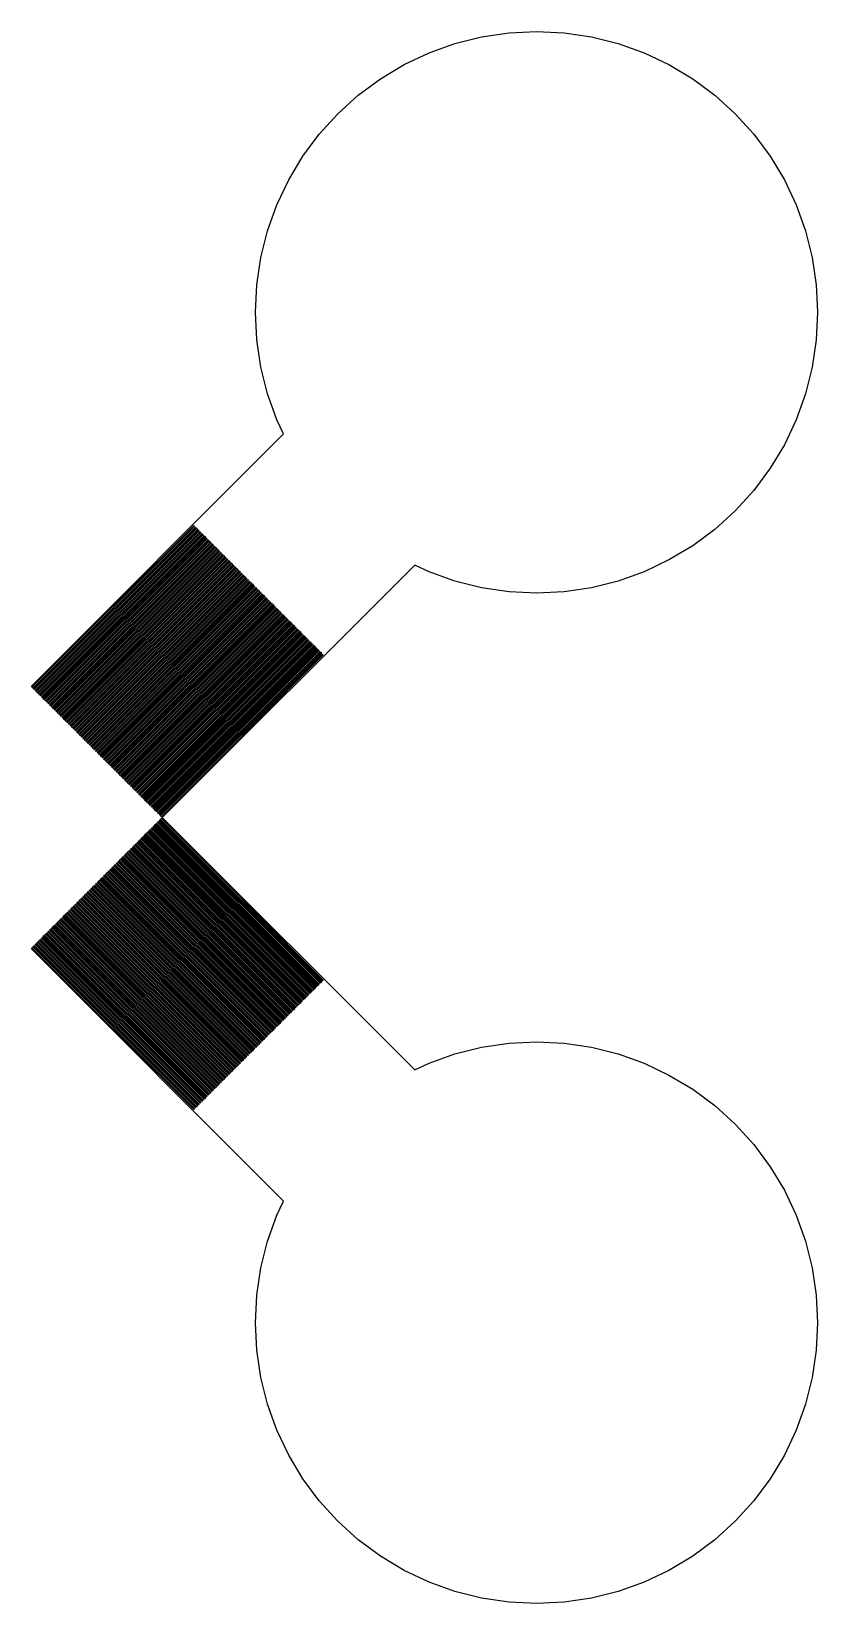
# Model space of a CAD drawing. Extents: x -16 to 132, y -40 to 113.
# Drawn here: x 101.24 to 108.39, y 38.86 to 53.17 of the extents above; entities that cross this region are included whole.
import ezdxf

# ---------------------------------------------------------------- set-up
doc = ezdxf.new("R2010")
doc.units = 0

msp = doc.modelspace()

# ---------------------------------------------------------------- linework, layer by layer
for p, q in [((105.094, 53.0622), (105.337, 53.1232)), ((105.337, 53.1232), (105.586, 53.16)), ((105.586, 53.16), (105.836, 53.1723)), ((105.836, 53.1723), (106.087, 53.16)), ((106.087, 53.16), (106.335, 53.1232)), ((106.335, 53.1232), (106.578, 53.0622)), ((104.631, 52.8705), (104.858, 52.9777)), ((104.858, 52.9777), (105.094, 53.0622)), ((106.578, 53.0622), (106.815, 52.9777)), ((106.815, 52.9777), (107.041, 52.8705)), ((104.416, 52.7415), (104.631, 52.8705)), ((107.041, 52.8705), (107.257, 52.7415)), ((104.214, 52.592), (104.416, 52.7415)), ((107.257, 52.7415), (107.458, 52.592)), ((104.028, 52.4235), (104.214, 52.592)), ((107.458, 52.592), (107.644, 52.4235)), ((103.86, 52.2376), (104.028, 52.4235)), ((107.644, 52.4235), (107.812, 52.2376)), ((103.711, 52.0361), (103.86, 52.2376)), ((107.812, 52.2376), (107.962, 52.0361)), ((103.582, 51.8209), (103.711, 52.0361)), ((107.962, 52.0361), (108.091, 51.821)), ((103.474, 51.5941), (103.582, 51.8209)), ((108.091, 51.821), (108.198, 51.5941)), ((103.39, 51.3579), (103.474, 51.5941)), ((108.198, 51.5941), (108.283, 51.3579)), ((103.329, 51.1146), (103.39, 51.3579)), ((108.283, 51.3579), (108.344, 51.1146)), ((103.292, 50.8664), (103.329, 51.1146)), ((108.344, 51.1146), (108.38, 50.8664)), ((103.28, 50.6158), (103.292, 50.8664)), ((108.38, 50.8664), (108.393, 50.6158)), ((103.292, 50.3652), (103.28, 50.6158)), ((108.393, 50.6158), (108.38, 50.3652)), ((103.329, 50.1171), (103.292, 50.3652)), ((108.38, 50.3652), (108.344, 50.1171)), ((103.39, 49.8737), (103.329, 50.1171)), ((108.344, 50.1171), (108.283, 49.8737)), ((103.474, 49.6375), (103.39, 49.8737)), ((108.283, 49.8737), (108.198, 49.6375)), ((103.535, 49.5082), (103.474, 49.6375)), ((108.198, 49.6375), (108.091, 49.4107)), ((101.237, 47.2101), (103.535, 49.5082)), ((108.091, 49.4107), (107.962, 49.1955)), ((107.962, 49.1955), (107.812, 48.994)), ((107.812, 48.994), (107.644, 48.8081)), ((107.644, 48.8081), (107.458, 48.6396)), ((102.718, 48.6758), (101.245, 47.2028)), ((101.252, 47.1956), (102.725, 48.6685)), ((102.732, 48.6613), (101.259, 47.1884)), ((102.725, 48.6685), (102.718, 48.6758)), ((102.739, 48.6541), (102.732, 48.6613)), ((101.266, 47.1812), (102.739, 48.6541)), ((102.746, 48.6469), (101.274, 47.1739)), ((101.281, 47.1667), (102.754, 48.6396)), ((102.761, 48.6324), (101.288, 47.1595)), ((101.295, 47.1522), (102.768, 48.6252)), ((102.775, 48.6179), (101.302, 47.145)), ((101.31, 47.1378), (102.783, 48.6107)), ((102.79, 48.6035), (101.317, 47.1305)), ((101.324, 47.1233), (102.797, 48.5962)), ((102.804, 48.589), (101.331, 47.1161)), ((101.339, 47.1088), (102.812, 48.5818)), ((102.819, 48.5745), (101.346, 47.1016)), ((101.353, 47.0944), (102.826, 48.5673)), ((102.833, 48.5601), (101.36, 47.0872)), ((101.368, 47.0799), (102.84, 48.5528)), ((102.848, 48.5456), (101.375, 47.0727)), ((101.382, 47.0655), (102.855, 48.5384)), ((102.862, 48.5312), (101.389, 47.0582)), ((101.396, 47.051), (102.869, 48.5239)), ((102.877, 48.5167), (101.404, 47.0438)), ((102.754, 48.6396), (102.746, 48.6469)), ((102.768, 48.6252), (102.761, 48.6324)), ((102.783, 48.6107), (102.775, 48.6179)), ((102.797, 48.5962), (102.79, 48.6035)), ((102.812, 48.5818), (102.804, 48.589)), ((102.826, 48.5673), (102.819, 48.5745)), ((102.84, 48.5528), (102.833, 48.5601)), ((102.855, 48.5384), (102.848, 48.5456)), ((102.869, 48.5239), (102.862, 48.5312)), ((102.884, 48.5095), (102.877, 48.5167)), ((107.458, 48.6396), (107.257, 48.4902)), ((101.411, 47.0365), (102.884, 48.5095)), ((102.891, 48.5022), (101.418, 47.0293)), ((101.425, 47.0221), (102.898, 48.495)), ((102.906, 48.4878), (101.433, 47.0148)), ((101.44, 47.0076), (102.913, 48.4805)), ((102.92, 48.4733), (101.447, 47.0004)), ((101.454, 46.9931), (102.927, 48.4661)), ((102.934, 48.4588), (101.462, 46.9859)), ((101.469, 46.9787), (102.942, 48.4516)), ((102.949, 48.4444), (101.476, 46.9715)), ((101.483, 46.9642), (102.956, 48.4371)), ((102.963, 48.4299), (101.49, 46.957)), ((101.498, 46.9498), (102.971, 48.4227)), ((102.978, 48.4155), (101.505, 46.9425)), ((101.512, 46.9353), (102.985, 48.4082)), ((102.992, 48.401), (101.519, 46.9281)), ((101.527, 46.9208), (103, 48.3938)), ((103.007, 48.3865), (101.534, 46.9136)), ((101.541, 46.9064), (103.014, 48.3793)), ((103.021, 48.3721), (101.548, 46.8991)), ((102.898, 48.495), (102.891, 48.5022)), ((102.913, 48.4805), (102.906, 48.4878)), ((102.927, 48.4661), (102.92, 48.4733)), ((102.942, 48.4516), (102.934, 48.4588)), ((102.956, 48.4371), (102.949, 48.4444)), ((102.971, 48.4227), (102.963, 48.4299)), ((102.985, 48.4082), (102.978, 48.4155)), ((103, 48.3938), (102.992, 48.401)), ((103.014, 48.3793), (103.007, 48.3865)), ((103.028, 48.3648), (103.021, 48.3721)), ((107.257, 48.4902), (107.041, 48.3612)), ((101.556, 46.8919), (103.028, 48.3648)), ((103.036, 48.3576), (101.563, 46.8847)), ((101.57, 46.8775), (103.043, 48.3504)), ((103.05, 48.3432), (101.577, 46.8702)), ((101.584, 46.863), (103.057, 48.3359)), ((103.065, 48.3287), (101.592, 46.8557)), ((101.599, 46.8485), (103.072, 48.3215)), ((103.079, 48.3142), (101.606, 46.8413)), ((101.613, 46.8341), (103.086, 48.307)), ((103.094, 48.2998), (101.621, 46.8268)), ((101.628, 46.8196), (103.101, 48.2925)), ((103.108, 48.2853), (101.635, 46.8124)), ((101.642, 46.8051), (103.115, 48.2781)), ((103.122, 48.2708), (101.65, 46.7979)), ((101.657, 46.7907), (103.13, 48.2636)), ((103.137, 48.2564), (101.664, 46.7834)), ((101.671, 46.7762), (103.144, 48.2492)), ((103.151, 48.2419), (101.678, 46.769)), ((101.686, 46.7617), (103.159, 48.2347)), ((103.166, 48.2274), (101.693, 46.7545)), ((104.729, 48.3151), (102.43, 46.017)), ((103.043, 48.3504), (103.036, 48.3576)), ((103.057, 48.3359), (103.05, 48.3432)), ((103.072, 48.3215), (103.065, 48.3287)), ((103.086, 48.307), (103.079, 48.3142)), ((103.101, 48.2925), (103.094, 48.2998)), ((103.115, 48.2781), (103.108, 48.2853)), ((103.13, 48.2636), (103.122, 48.2708)), ((103.144, 48.2492), (103.137, 48.2564)), ((103.159, 48.2347), (103.151, 48.2419)), ((103.173, 48.2202), (103.166, 48.2274)), ((104.858, 48.2539), (104.729, 48.3151)), ((105.094, 48.1694), (104.858, 48.2539)), ((106.815, 48.2539), (106.578, 48.1694)), ((107.041, 48.3612), (106.815, 48.2539)), ((101.7, 46.7473), (103.173, 48.2202)), ((103.18, 48.213), (101.707, 46.7401)), ((101.715, 46.7328), (103.188, 48.2058)), ((103.195, 48.1985), (101.722, 46.7256)), ((101.729, 46.7184), (103.202, 48.1913)), ((103.209, 48.1841), (101.736, 46.7111)), ((101.744, 46.7039), (103.216, 48.1768)), ((103.224, 48.1696), (101.751, 46.6967)), ((101.758, 46.6895), (103.231, 48.1624)), ((103.238, 48.1551), (101.765, 46.6822)), ((101.772, 46.675), (103.245, 48.1479)), ((103.253, 48.1407), (101.78, 46.6678)), ((101.787, 46.6605), (103.26, 48.1335)), ((103.267, 48.1262), (101.794, 46.6533)), ((101.801, 46.6461), (103.274, 48.119)), ((103.282, 48.1118), (101.809, 46.6388)), ((101.816, 46.6316), (103.289, 48.1045)), ((103.296, 48.0973), (101.823, 46.6244)), ((101.83, 46.6171), (103.303, 48.0901)), ((103.188, 48.2058), (103.18, 48.213)), ((103.202, 48.1913), (103.195, 48.1985)), ((103.216, 48.1768), (103.209, 48.1841)), ((103.231, 48.1624), (103.224, 48.1696)), ((103.245, 48.1479), (103.238, 48.1551)), ((103.26, 48.1335), (103.253, 48.1407)), ((103.274, 48.119), (103.267, 48.1262)), ((103.289, 48.1045), (103.282, 48.1118)), ((103.303, 48.0901), (103.296, 48.0973)), ((105.337, 48.1084), (105.094, 48.1694)), ((105.586, 48.0716), (105.337, 48.1084)), ((106.335, 48.1085), (106.087, 48.0716)), ((106.578, 48.1694), (106.335, 48.1085)), ((103.31, 48.0829), (101.838, 46.6099)), ((101.845, 46.6027), (103.318, 48.0756)), ((103.325, 48.0684), (101.852, 46.5954)), ((101.859, 46.5882), (103.332, 48.0612)), ((103.339, 48.0539), (101.866, 46.581)), ((101.874, 46.5738), (103.347, 48.0467)), ((103.354, 48.0395), (101.881, 46.5665)), ((101.888, 46.5593), (103.361, 48.0322)), ((103.368, 48.025), (101.895, 46.5521)), ((101.903, 46.5448), (103.376, 48.0178)), ((103.383, 48.0105), (101.91, 46.5376)), ((101.917, 46.5304), (103.39, 48.0033)), ((103.397, 47.9961), (101.924, 46.5231)), ((101.932, 46.5159), (103.404, 47.9889)), ((103.412, 47.9816), (101.939, 46.5087)), ((101.946, 46.5014), (103.419, 47.9744)), ((103.426, 47.9671), (101.953, 46.4942)), ((101.96, 46.487), (103.433, 47.9599)), ((103.441, 47.9527), (101.968, 46.4798)), ((101.975, 46.4725), (103.448, 47.9455)), ((103.318, 48.0756), (103.31, 48.0829)), ((103.332, 48.0612), (103.325, 48.0684)), ((103.347, 48.0467), (103.339, 48.0539)), ((103.361, 48.0322), (103.354, 48.0395)), ((103.376, 48.0178), (103.368, 48.025)), ((103.39, 48.0033), (103.383, 48.0105)), ((103.404, 47.9889), (103.397, 47.9961)), ((103.419, 47.9744), (103.412, 47.9816)), ((103.433, 47.9599), (103.426, 47.9671)), ((103.448, 47.9455), (103.441, 47.9527)), ((105.836, 48.0593), (105.586, 48.0716)), ((106.087, 48.0716), (105.836, 48.0593)), ((103.455, 47.9382), (101.982, 46.4653)), ((101.989, 46.4581), (103.462, 47.931)), ((103.47, 47.9238), (101.997, 46.4508)), ((102.004, 46.4436), (103.477, 47.9165)), ((103.484, 47.9093), (102.011, 46.4364)), ((102.018, 46.4292), (103.491, 47.9021)), ((103.498, 47.8948), (102.026, 46.4219)), ((102.033, 46.4147), (103.506, 47.8876)), ((103.513, 47.8804), (102.04, 46.4075)), ((102.047, 46.4002), (103.52, 47.8732)), ((103.527, 47.8659), (102.054, 46.393)), ((102.062, 46.3858), (103.535, 47.8587)), ((103.542, 47.8515), (102.069, 46.3785)), ((102.076, 46.3713), (103.549, 47.8442)), ((103.556, 47.837), (102.083, 46.3641)), ((102.091, 46.3568), (103.564, 47.8298)), ((103.571, 47.8225), (102.098, 46.3496)), ((102.105, 46.3424), (103.578, 47.8153)), ((103.585, 47.8081), (102.112, 46.3351)), ((102.12, 46.3279), (103.592, 47.8008)), ((103.462, 47.931), (103.455, 47.9382)), ((103.477, 47.9165), (103.47, 47.9238)), ((103.491, 47.9021), (103.484, 47.9093)), ((103.506, 47.8876), (103.498, 47.8948)), ((103.52, 47.8732), (103.513, 47.8804)), ((103.535, 47.8587), (103.527, 47.8659)), ((103.549, 47.8442), (103.542, 47.8515)), ((103.564, 47.8298), (103.556, 47.837)), ((103.578, 47.8153), (103.571, 47.8225)), ((103.592, 47.8008), (103.585, 47.8081)), ((103.6, 47.7936), (102.127, 46.3207)), ((102.134, 46.3134), (103.607, 47.7864)), ((103.614, 47.7792), (102.141, 46.3062)), ((102.148, 46.299), (103.621, 47.7719)), ((103.629, 47.7647), (102.156, 46.2918)), ((102.163, 46.2845), (103.636, 47.7575)), ((103.643, 47.7502), (102.17, 46.2773)), ((102.177, 46.2701), (103.65, 47.743)), ((103.658, 47.7358), (102.185, 46.2628)), ((102.192, 46.2556), (103.665, 47.7285)), ((103.672, 47.7213), (102.199, 46.2484)), ((102.206, 46.2411), (103.679, 47.7141)), ((103.686, 47.7068), (102.214, 46.2339)), ((102.221, 46.2267), (103.694, 47.6996)), ((103.701, 47.6924), (102.228, 46.2195)), ((102.235, 46.2122), (103.708, 47.6852)), ((103.715, 47.6779), (102.242, 46.205)), ((102.25, 46.1978), (103.723, 47.6707)), ((103.73, 47.6635), (102.257, 46.1905)), ((102.264, 46.1833), (103.737, 47.6562)), ((103.607, 47.7864), (103.6, 47.7936)), ((103.621, 47.7719), (103.614, 47.7792)), ((103.636, 47.7575), (103.629, 47.7647)), ((103.65, 47.743), (103.643, 47.7502)), ((103.665, 47.7285), (103.658, 47.7358)), ((103.679, 47.7141), (103.672, 47.7213)), ((103.694, 47.6996), (103.686, 47.7068)), ((103.708, 47.6852), (103.701, 47.6924)), ((103.723, 47.6707), (103.715, 47.6779)), ((103.737, 47.6562), (103.73, 47.6635)), ((103.744, 47.649), (102.271, 46.1761)), ((102.279, 46.1688), (103.752, 47.6418)), ((103.759, 47.6345), (102.286, 46.1616)), ((102.293, 46.1544), (103.766, 47.6273)), ((103.773, 47.6201), (102.3, 46.1471)), ((102.308, 46.1399), (103.78, 47.6128)), ((103.788, 47.6056), (102.315, 46.1327)), ((102.322, 46.1255), (103.795, 47.5984)), ((103.802, 47.5912), (102.329, 46.1182)), ((102.336, 46.111), (103.809, 47.5839)), ((103.817, 47.5767), (102.344, 46.1038)), ((102.351, 46.0965), (103.824, 47.5695)), ((103.831, 47.5622), (102.358, 46.0893)), ((102.365, 46.0821), (103.838, 47.555)), ((103.846, 47.5478), (102.373, 46.0748)), ((102.38, 46.0676), (103.853, 47.5405)), ((103.86, 47.5333), (102.387, 46.0604)), ((102.394, 46.0531), (103.867, 47.5261)), ((103.874, 47.5188), (102.402, 46.0459)), ((102.409, 46.0387), (103.882, 47.5116)), ((103.752, 47.6418), (103.744, 47.649)), ((103.766, 47.6273), (103.759, 47.6345)), ((103.78, 47.6128), (103.773, 47.6201)), ((103.795, 47.5984), (103.788, 47.6056)), ((103.809, 47.5839), (103.802, 47.5912)), ((103.824, 47.5695), (103.817, 47.5767)), ((103.838, 47.555), (103.831, 47.5622)), ((103.853, 47.5405), (103.846, 47.5478)), ((103.867, 47.5261), (103.86, 47.5333)), ((103.882, 47.5116), (103.874, 47.5188)), ((103.889, 47.5044), (102.416, 46.0315)), ((102.423, 46.0242), (103.896, 47.4971)), ((103.896, 47.4971), (103.889, 47.5044)), ((101.245, 47.2028), (101.252, 47.1956)), ((101.259, 47.1884), (101.266, 47.1812)), ((101.274, 47.1739), (101.281, 47.1667)), ((101.288, 47.1595), (101.295, 47.1522)), ((101.302, 47.145), (101.31, 47.1378)), ((101.317, 47.1305), (101.324, 47.1233)), ((101.331, 47.1161), (101.339, 47.1088)), ((101.346, 47.1016), (101.353, 47.0944)), ((101.36, 47.0872), (101.368, 47.0799)), ((101.375, 47.0727), (101.382, 47.0655)), ((101.389, 47.0582), (101.396, 47.051)), ((101.404, 47.0438), (101.411, 47.0365)), ((101.418, 47.0293), (101.425, 47.0221)), ((101.433, 47.0148), (101.44, 47.0076)), ((101.447, 47.0004), (101.454, 46.9931)), ((101.462, 46.9859), (101.469, 46.9787)), ((101.476, 46.9715), (101.483, 46.9642)), ((101.49, 46.957), (101.498, 46.9498)), ((101.505, 46.9425), (101.512, 46.9353)), ((101.519, 46.9281), (101.527, 46.9208)), ((101.534, 46.9136), (101.541, 46.9064)), ((101.548, 46.8991), (101.556, 46.8919)), ((101.563, 46.8847), (101.57, 46.8775)), ((101.577, 46.8702), (101.584, 46.863)), ((101.592, 46.8557), (101.599, 46.8485)), ((101.606, 46.8413), (101.613, 46.8341)), ((101.621, 46.8268), (101.628, 46.8196)), ((101.635, 46.8124), (101.642, 46.8051)), ((101.65, 46.7979), (101.657, 46.7907)), ((101.664, 46.7834), (101.671, 46.7762)), ((101.678, 46.769), (101.686, 46.7617)), ((101.693, 46.7545), (101.7, 46.7473)), ((101.707, 46.7401), (101.715, 46.7328)), ((101.722, 46.7256), (101.729, 46.7184)), ((101.736, 46.7111), (101.744, 46.7039)), ((101.751, 46.6967), (101.758, 46.6895)), ((101.765, 46.6822), (101.772, 46.675)), ((101.78, 46.6678), (101.787, 46.6605)), ((101.794, 46.6533), (101.801, 46.6461)), ((101.809, 46.6388), (101.816, 46.6316)), ((101.823, 46.6244), (101.83, 46.6171)), ((101.838, 46.6099), (101.845, 46.6027)), ((101.852, 46.5954), (101.859, 46.5882)), ((101.866, 46.581), (101.874, 46.5738)), ((101.881, 46.5665), (101.888, 46.5593)), ((101.895, 46.5521), (101.903, 46.5448)), ((101.91, 46.5376), (101.917, 46.5304)), ((101.924, 46.5231), (101.932, 46.5159)), ((101.939, 46.5087), (101.946, 46.5014)), ((101.953, 46.4942), (101.96, 46.487)), ((101.968, 46.4798), (101.975, 46.4725)), ((101.982, 46.4653), (101.989, 46.4581)), ((101.997, 46.4508), (102.004, 46.4436)), ((102.011, 46.4364), (102.018, 46.4292)), ((102.026, 46.4219), (102.033, 46.4147)), ((102.04, 46.4075), (102.047, 46.4002)), ((102.054, 46.393), (102.062, 46.3858)), ((102.069, 46.3785), (102.076, 46.3713)), ((102.083, 46.3641), (102.091, 46.3568)), ((102.098, 46.3496), (102.105, 46.3424)), ((102.112, 46.3351), (102.12, 46.3279)), ((102.127, 46.3207), (102.134, 46.3134)), ((102.141, 46.3062), (102.148, 46.299)), ((102.156, 46.2918), (102.163, 46.2845)), ((102.17, 46.2773), (102.177, 46.2701)), ((102.185, 46.2628), (102.192, 46.2556)), ((102.199, 46.2484), (102.206, 46.2411)), ((102.214, 46.2339), (102.221, 46.2267)), ((102.228, 46.2195), (102.235, 46.2122)), ((102.242, 46.205), (102.25, 46.1978)), ((102.257, 46.1905), (102.264, 46.1833)), ((102.271, 46.1761), (102.279, 46.1688)), ((102.286, 46.1616), (102.293, 46.1544)), ((102.3, 46.1471), (102.308, 46.1399)), ((102.315, 46.1327), (102.322, 46.1255)), ((102.329, 46.1182), (102.336, 46.111)), ((102.344, 46.1038), (102.351, 46.0965)), ((102.358, 46.0893), (102.365, 46.0821)), ((102.351, 45.9374), (102.344, 45.9302)), ((103.824, 44.4645), (102.351, 45.9374)), ((102.365, 45.9519), (102.358, 45.9447)), ((102.358, 45.9447), (103.831, 44.4717)), ((103.838, 44.479), (102.365, 45.9519)), ((102.373, 46.0748), (102.38, 46.0676)), ((102.38, 45.9664), (102.373, 45.9591)), ((102.373, 45.9591), (103.846, 44.4862)), ((103.853, 44.4934), (102.38, 45.9664)), ((102.387, 46.0604), (102.394, 46.0531)), ((102.394, 45.9808), (102.387, 45.9736)), ((102.387, 45.9736), (103.86, 44.5007)), ((103.867, 44.5079), (102.394, 45.9808)), ((102.402, 46.0459), (102.409, 46.0387)), ((102.409, 45.9953), (102.402, 45.9881)), ((102.402, 45.9881), (103.874, 44.5151)), ((103.882, 44.5224), (102.409, 45.9953)), ((102.416, 46.0315), (102.423, 46.0242)), ((102.423, 46.0098), (102.416, 46.0025)), ((102.416, 46.0025), (103.889, 44.5296)), ((103.896, 44.5368), (102.423, 46.0098)), ((102.43, 46.017), (104.729, 43.7189)), ((102.221, 45.8073), (102.214, 45.8)), ((102.214, 45.8), (103.686, 44.3271)), ((103.694, 44.3344), (102.221, 45.8073)), ((102.235, 45.8217), (102.228, 45.8145)), ((102.228, 45.8145), (103.701, 44.3416)), ((103.708, 44.3488), (102.235, 45.8217)), ((102.25, 45.8362), (102.242, 45.829)), ((102.242, 45.829), (103.715, 44.356)), ((103.723, 44.3633), (102.25, 45.8362)), ((102.264, 45.8507), (102.257, 45.8434)), ((102.257, 45.8434), (103.73, 44.3705)), ((103.737, 44.3777), (102.264, 45.8507)), ((102.279, 45.8651), (102.271, 45.8579)), ((102.271, 45.8579), (103.744, 44.385)), ((103.752, 44.3922), (102.279, 45.8651)), ((102.293, 45.8796), (102.286, 45.8724)), ((102.286, 45.8724), (103.759, 44.3994)), ((103.766, 44.4067), (102.293, 45.8796)), ((102.308, 45.8941), (102.3, 45.8868)), ((102.3, 45.8868), (103.773, 44.4139)), ((103.78, 44.4211), (102.308, 45.8941)), ((102.322, 45.9085), (102.315, 45.9013)), ((102.315, 45.9013), (103.788, 44.4284)), ((103.795, 44.4356), (102.322, 45.9085)), ((102.336, 45.923), (102.329, 45.9158)), ((102.329, 45.9158), (103.802, 44.4428)), ((103.809, 44.45), (102.336, 45.923)), ((102.344, 45.9302), (103.817, 44.4573)), ((102.076, 45.6627), (102.069, 45.6554)), ((102.069, 45.6554), (103.542, 44.1825)), ((103.549, 44.1897), (102.076, 45.6627)), ((102.091, 45.6771), (102.083, 45.6699)), ((102.083, 45.6699), (103.556, 44.197)), ((103.564, 44.2042), (102.091, 45.6771)), ((102.105, 45.6916), (102.098, 45.6844)), ((102.098, 45.6844), (103.571, 44.2114)), ((103.578, 44.2187), (102.105, 45.6916)), ((102.12, 45.7061), (102.112, 45.6988)), ((102.112, 45.6988), (103.585, 44.2259)), ((103.592, 44.2331), (102.12, 45.7061)), ((102.134, 45.7205), (102.127, 45.7133)), ((102.127, 45.7133), (103.6, 44.2404)), ((103.607, 44.2476), (102.134, 45.7205)), ((102.148, 45.735), (102.141, 45.7278)), ((102.141, 45.7278), (103.614, 44.2548)), ((103.621, 44.2621), (102.148, 45.735)), ((102.163, 45.7494), (102.156, 45.7422)), ((102.156, 45.7422), (103.629, 44.2693)), ((103.636, 44.2765), (102.163, 45.7494)), ((102.177, 45.7639), (102.17, 45.7567)), ((102.17, 45.7567), (103.643, 44.2837)), ((103.65, 44.291), (102.177, 45.7639)), ((102.192, 45.7784), (102.185, 45.7711)), ((102.185, 45.7711), (103.658, 44.2982)), ((103.665, 44.3054), (102.192, 45.7784)), ((102.206, 45.7928), (102.199, 45.7856)), ((102.199, 45.7856), (103.672, 44.3127)), ((103.679, 44.3199), (102.206, 45.7928)), ((101.932, 45.5181), (101.924, 45.5108)), ((101.924, 45.5108), (103.397, 44.0379)), ((103.404, 44.0451), (101.932, 45.5181)), ((101.946, 45.5325), (101.939, 45.5253)), ((101.939, 45.5253), (103.412, 44.0524)), ((103.419, 44.0596), (101.946, 45.5325)), ((101.96, 45.547), (101.953, 45.5397)), ((101.953, 45.5397), (103.426, 44.0668)), ((103.433, 44.074), (101.96, 45.547)), ((101.975, 45.5614), (101.968, 45.5542)), ((101.968, 45.5542), (103.441, 44.0813)), ((103.448, 44.0885), (101.975, 45.5614)), ((101.989, 45.5759), (101.982, 45.5687)), ((101.982, 45.5687), (103.455, 44.0957)), ((103.462, 44.103), (101.989, 45.5759)), ((102.004, 45.5904), (101.997, 45.5831)), ((101.997, 45.5831), (103.47, 44.1102)), ((103.477, 44.1174), (102.004, 45.5904)), ((102.018, 45.6048), (102.011, 45.5976)), ((102.011, 45.5976), (103.484, 44.1247)), ((103.491, 44.1319), (102.018, 45.6048)), ((102.033, 45.6193), (102.026, 45.6121)), ((102.026, 45.6121), (103.498, 44.1391)), ((103.506, 44.1463), (102.033, 45.6193)), ((102.047, 45.6338), (102.04, 45.6265)), ((102.04, 45.6265), (103.513, 44.1536)), ((103.52, 44.1608), (102.047, 45.6338)), ((102.062, 45.6482), (102.054, 45.641)), ((102.054, 45.641), (103.527, 44.168)), ((103.535, 44.1753), (102.062, 45.6482)), ((101.787, 45.3735), (101.78, 45.3662)), ((101.78, 45.3662), (103.253, 43.8933)), ((103.26, 43.9005), (101.787, 45.3735)), ((101.801, 45.3879), (101.794, 45.3807)), ((101.794, 45.3807), (103.267, 43.9077)), ((103.274, 43.915), (101.801, 45.3879)), ((101.816, 45.4024), (101.809, 45.3951)), ((101.809, 45.3951), (103.282, 43.9222)), ((103.289, 43.9294), (101.816, 45.4024)), ((101.83, 45.4168), (101.823, 45.4096)), ((101.823, 45.4096), (103.296, 43.9367)), ((103.303, 43.9439), (101.83, 45.4168)), ((101.845, 45.4313), (101.838, 45.4241)), ((101.838, 45.4241), (103.31, 43.9511)), ((103.318, 43.9584), (101.845, 45.4313)), ((101.859, 45.4457), (101.852, 45.4385)), ((101.852, 45.4385), (103.325, 43.9656)), ((103.332, 43.9728), (101.859, 45.4457)), ((101.874, 45.4602), (101.866, 45.453)), ((101.866, 45.453), (103.339, 43.98)), ((103.347, 43.9873), (101.874, 45.4602)), ((101.888, 45.4747), (101.881, 45.4674)), ((101.881, 45.4674), (103.354, 43.9945)), ((103.361, 44.0017), (101.888, 45.4747)), ((101.903, 45.4891), (101.895, 45.4819)), ((101.895, 45.4819), (103.368, 44.009)), ((103.376, 44.0162), (101.903, 45.4891)), ((101.917, 45.5036), (101.91, 45.4964)), ((101.91, 45.4964), (103.383, 44.0234)), ((103.39, 44.0307), (101.917, 45.5036)), ((101.642, 45.2288), (101.635, 45.2216)), ((101.635, 45.2216), (103.108, 43.7487)), ((103.115, 43.7559), (101.642, 45.2288)), ((101.657, 45.2433), (101.65, 45.2361)), ((101.65, 45.2361), (103.122, 43.7631)), ((103.13, 43.7704), (101.657, 45.2433)), ((101.671, 45.2578), (101.664, 45.2505)), ((101.664, 45.2505), (103.137, 43.7776)), ((103.144, 43.7848), (101.671, 45.2578)), ((101.686, 45.2722), (101.678, 45.265)), ((101.678, 45.265), (103.151, 43.7921)), ((103.159, 43.7993), (101.686, 45.2722)), ((101.7, 45.2867), (101.693, 45.2794)), ((101.693, 45.2794), (103.166, 43.8065)), ((103.173, 43.8137), (101.7, 45.2867)), ((101.715, 45.3011), (101.707, 45.2939)), ((101.707, 45.2939), (103.18, 43.821)), ((103.188, 43.8282), (101.715, 45.3011)), ((101.729, 45.3156), (101.722, 45.3084)), ((101.722, 45.3084), (103.195, 43.8354)), ((103.202, 43.8427), (101.729, 45.3156)), ((101.744, 45.3301), (101.736, 45.3228)), ((101.736, 45.3228), (103.209, 43.8499)), ((103.216, 43.8571), (101.744, 45.3301)), ((101.758, 45.3445), (101.751, 45.3373)), ((101.751, 45.3373), (103.224, 43.8644)), ((103.231, 43.8716), (101.758, 45.3445)), ((101.772, 45.359), (101.765, 45.3518)), ((101.765, 45.3518), (103.238, 43.8788)), ((103.245, 43.886), (101.772, 45.359)), ((101.498, 45.0842), (101.49, 45.077)), ((102.971, 43.6113), (101.498, 45.0842)), ((101.512, 45.0987), (101.505, 45.0914)), ((101.505, 45.0914), (102.978, 43.6185)), ((102.985, 43.6257), (101.512, 45.0987)), ((101.527, 45.1131), (101.519, 45.1059)), ((101.519, 45.1059), (102.992, 43.633)), ((103, 43.6402), (101.527, 45.1131)), ((101.541, 45.1276), (101.534, 45.1204)), ((101.534, 45.1204), (103.007, 43.6474)), ((103.014, 43.6547), (101.541, 45.1276)), ((101.556, 45.142), (101.548, 45.1348)), ((101.548, 45.1348), (103.021, 43.6619)), ((103.028, 43.6691), (101.556, 45.142)), ((101.57, 45.1565), (101.563, 45.1493)), ((101.563, 45.1493), (103.036, 43.6763)), ((103.043, 43.6836), (101.57, 45.1565)), ((101.584, 45.171), (101.577, 45.1638)), ((101.577, 45.1638), (103.05, 43.6908)), ((103.057, 43.6981), (101.584, 45.171)), ((101.599, 45.1854), (101.592, 45.1782)), ((101.592, 45.1782), (103.065, 43.7053)), ((103.072, 43.7125), (101.599, 45.1854)), ((101.613, 45.1999), (101.606, 45.1927)), ((101.606, 45.1927), (103.079, 43.7197)), ((103.086, 43.727), (101.613, 45.1999)), ((101.628, 45.2144), (101.621, 45.2071)), ((101.621, 45.2071), (103.094, 43.7342)), ((103.101, 43.7414), (101.628, 45.2144)), ((101.353, 44.9396), (101.346, 44.9324)), ((102.826, 43.4667), (101.353, 44.9396)), ((101.368, 44.9541), (101.36, 44.9468)), ((101.36, 44.9468), (102.833, 43.4739)), ((102.84, 43.4811), (101.368, 44.9541)), ((101.382, 44.9685), (101.375, 44.9613)), ((101.375, 44.9613), (102.848, 43.4883)), ((102.855, 43.4956), (101.382, 44.9685)), ((101.396, 44.983), (101.389, 44.9757)), ((101.389, 44.9757), (102.862, 43.5028)), ((102.869, 43.5101), (101.396, 44.983)), ((101.411, 44.9974), (101.404, 44.9902)), ((101.404, 44.9902), (102.877, 43.5173)), ((102.884, 43.5245), (101.411, 44.9974)), ((101.425, 45.0119), (101.418, 45.0047)), ((101.418, 45.0047), (102.891, 43.5317)), ((102.898, 43.539), (101.425, 45.0119)), ((101.44, 45.0264), (101.433, 45.0191)), ((101.433, 45.0191), (102.906, 43.5462)), ((102.913, 43.5534), (101.44, 45.0264)), ((101.454, 45.0408), (101.447, 45.0336)), ((101.447, 45.0336), (102.92, 43.5607)), ((102.927, 43.5679), (101.454, 45.0408)), ((101.469, 45.0553), (101.462, 45.048)), ((101.462, 45.048), (102.934, 43.5751)), ((102.942, 43.5824), (101.469, 45.0553)), ((101.483, 45.0698), (101.476, 45.0625)), ((101.476, 45.0625), (102.949, 43.5896)), ((102.956, 43.5968), (101.483, 45.0698)), ((101.49, 45.077), (102.963, 43.604)), ((103.535, 42.5258), (101.237, 44.8239)), ((101.252, 44.8383), (101.245, 44.8311)), ((101.245, 44.8311), (102.718, 43.3582)), ((102.725, 43.3654), (101.252, 44.8383)), ((101.266, 44.8528), (101.259, 44.8456)), ((101.259, 44.8456), (102.732, 43.3727)), ((102.739, 43.3799), (101.266, 44.8528)), ((101.281, 44.8673), (101.274, 44.86)), ((101.274, 44.86), (102.746, 43.3871)), ((102.754, 43.3943), (101.281, 44.8673)), ((101.295, 44.8817), (101.288, 44.8745)), ((101.288, 44.8745), (102.761, 43.4016)), ((102.768, 43.4088), (101.295, 44.8817)), ((101.31, 44.8962), (101.302, 44.889)), ((101.302, 44.889), (102.775, 43.416)), ((102.783, 43.4233), (101.31, 44.8962)), ((101.324, 44.9107), (101.317, 44.9034)), ((101.317, 44.9034), (102.79, 43.4305)), ((102.797, 43.4377), (101.324, 44.9107)), ((101.339, 44.9251), (101.331, 44.9179)), ((101.331, 44.9179), (102.804, 43.445)), ((102.812, 43.4522), (101.339, 44.9251)), ((101.346, 44.9324), (102.819, 43.4594)), ((103.86, 44.5007), (103.867, 44.5079)), ((103.874, 44.5151), (103.882, 44.5224)), ((103.889, 44.5296), (103.896, 44.5368)), ((103.715, 44.356), (103.723, 44.3633)), ((103.73, 44.3705), (103.737, 44.3777)), ((103.744, 44.385), (103.752, 44.3922)), ((103.759, 44.3994), (103.766, 44.4067)), ((103.773, 44.4139), (103.78, 44.4211)), ((103.788, 44.4284), (103.795, 44.4356)), ((103.802, 44.4428), (103.809, 44.45)), ((103.817, 44.4573), (103.824, 44.4645)), ((103.831, 44.4717), (103.838, 44.479)), ((103.846, 44.4862), (103.853, 44.4934)), ((103.585, 44.2259), (103.592, 44.2331)), ((103.6, 44.2404), (103.607, 44.2476)), ((103.614, 44.2548), (103.621, 44.2621)), ((103.629, 44.2693), (103.636, 44.2765)), ((103.643, 44.2837), (103.65, 44.291)), ((103.658, 44.2982), (103.665, 44.3054)), ((103.672, 44.3127), (103.679, 44.3199)), ((103.686, 44.3271), (103.694, 44.3344)), ((103.701, 44.3416), (103.708, 44.3488)), ((103.441, 44.0813), (103.448, 44.0885)), ((103.455, 44.0957), (103.462, 44.103)), ((103.47, 44.1102), (103.477, 44.1174)), ((103.484, 44.1247), (103.491, 44.1319)), ((103.498, 44.1391), (103.506, 44.1463)), ((103.513, 44.1536), (103.52, 44.1608)), ((103.527, 44.168), (103.535, 44.1753)), ((103.542, 44.1825), (103.549, 44.1897)), ((103.556, 44.197), (103.564, 44.2042)), ((103.571, 44.2114), (103.578, 44.2187)), ((103.296, 43.9367), (103.303, 43.9439)), ((103.31, 43.9511), (103.318, 43.9584)), ((103.325, 43.9656), (103.332, 43.9728)), ((103.339, 43.98), (103.347, 43.9873)), ((103.354, 43.9945), (103.361, 44.0017)), ((103.368, 44.009), (103.376, 44.0162)), ((103.383, 44.0234), (103.39, 44.0307)), ((103.397, 44.0379), (103.404, 44.0451)), ((103.412, 44.0524), (103.419, 44.0596)), ((103.426, 44.0668), (103.433, 44.074)), ((105.337, 43.9255), (105.586, 43.9623)), ((105.586, 43.9623), (105.836, 43.9747)), ((105.836, 43.9747), (106.087, 43.9624)), ((106.087, 43.9624), (106.335, 43.9255)), ((103.151, 43.7921), (103.159, 43.7993)), ((103.166, 43.8065), (103.173, 43.8137)), ((103.18, 43.821), (103.188, 43.8282)), ((103.195, 43.8354), (103.202, 43.8427)), ((103.209, 43.8499), (103.216, 43.8571)), ((103.224, 43.8644), (103.231, 43.8716)), ((103.238, 43.8788), (103.245, 43.886)), ((103.253, 43.8933), (103.26, 43.9005)), ((103.267, 43.9077), (103.274, 43.915)), ((103.282, 43.9222), (103.289, 43.9294)), ((104.858, 43.78), (105.094, 43.8646)), ((105.094, 43.8646), (105.337, 43.9255)), ((106.335, 43.9255), (106.578, 43.8646)), ((106.578, 43.8646), (106.815, 43.78)), ((103.007, 43.6474), (103.014, 43.6547)), ((103.021, 43.6619), (103.028, 43.6691)), ((103.036, 43.6763), (103.043, 43.6836)), ((103.05, 43.6908), (103.057, 43.6981)), ((103.065, 43.7053), (103.072, 43.7125)), ((103.079, 43.7197), (103.086, 43.727)), ((103.094, 43.7342), (103.101, 43.7414)), ((103.108, 43.7487), (103.115, 43.7559)), ((103.122, 43.7631), (103.13, 43.7704)), ((103.137, 43.7776), (103.144, 43.7848)), ((104.729, 43.7189), (104.858, 43.78)), ((106.815, 43.78), (107.041, 43.6728)), ((107.041, 43.6728), (107.257, 43.5438)), ((102.862, 43.5028), (102.869, 43.5101)), ((102.877, 43.5173), (102.884, 43.5245)), ((102.891, 43.5317), (102.898, 43.539)), ((102.906, 43.5462), (102.913, 43.5534)), ((102.92, 43.5607), (102.927, 43.5679)), ((102.934, 43.5751), (102.942, 43.5824)), ((102.949, 43.5896), (102.956, 43.5968)), ((102.963, 43.604), (102.971, 43.6113)), ((102.978, 43.6185), (102.985, 43.6257)), ((102.992, 43.633), (103, 43.6402)), ((107.257, 43.5438), (107.458, 43.3944)), ((102.718, 43.3582), (102.725, 43.3654)), ((102.732, 43.3727), (102.739, 43.3799)), ((102.746, 43.3871), (102.754, 43.3943)), ((102.761, 43.4016), (102.768, 43.4088)), ((102.775, 43.416), (102.783, 43.4233)), ((102.79, 43.4305), (102.797, 43.4377)), ((102.804, 43.445), (102.812, 43.4522)), ((102.819, 43.4594), (102.826, 43.4667)), ((102.833, 43.4739), (102.84, 43.4811)), ((102.848, 43.4883), (102.855, 43.4956)), ((107.458, 43.3944), (107.644, 43.2259)), ((107.644, 43.2259), (107.812, 43.04)), ((107.812, 43.04), (107.962, 42.8385)), ((107.962, 42.8385), (108.091, 42.6233)), ((103.474, 42.3965), (103.535, 42.5258)), ((108.091, 42.6233), (108.198, 42.3965)), ((103.39, 42.1603), (103.474, 42.3965)), ((108.198, 42.3965), (108.283, 42.1603)), ((103.329, 41.9169), (103.39, 42.1603)), ((108.283, 42.1603), (108.344, 41.9169)), ((103.292, 41.6688), (103.329, 41.9169)), ((108.344, 41.9169), (108.38, 41.6687)), ((103.28, 41.4182), (103.292, 41.6688)), ((108.38, 41.6687), (108.393, 41.4182)), ((103.292, 41.1676), (103.28, 41.4182)), ((108.393, 41.4182), (108.38, 41.1676)), ((103.329, 40.9194), (103.292, 41.1676)), ((108.38, 41.1676), (108.344, 40.9194)), ((103.39, 40.6761), (103.329, 40.9194)), ((108.344, 40.9194), (108.283, 40.676)), ((103.474, 40.4398), (103.39, 40.6761)), ((108.283, 40.676), (108.198, 40.4398)), ((103.582, 40.213), (103.474, 40.4398)), ((108.198, 40.4398), (108.091, 40.213)), ((103.711, 39.9978), (103.582, 40.213)), ((108.091, 40.213), (107.962, 39.9978)), ((103.86, 39.7963), (103.711, 39.9978)), ((107.962, 39.9978), (107.812, 39.7963)), ((104.028, 39.6104), (103.86, 39.7963)), ((107.812, 39.7963), (107.644, 39.6104)), ((104.214, 39.4419), (104.028, 39.6104)), ((107.644, 39.6104), (107.458, 39.4419)), ((104.416, 39.2925), (104.214, 39.4419)), ((107.458, 39.4419), (107.257, 39.2925)), ((104.631, 39.1635), (104.416, 39.2925)), ((107.257, 39.2925), (107.041, 39.1635)), ((104.858, 39.0563), (104.631, 39.1635)), ((107.041, 39.1635), (106.815, 39.0563)), ((105.094, 38.9717), (104.858, 39.0563)), ((105.337, 38.9108), (105.094, 38.9717)), ((106.578, 38.9717), (106.335, 38.9108)), ((106.815, 39.0563), (106.578, 38.9717)), ((105.586, 38.874), (105.337, 38.9108)), ((105.836, 38.8617), (105.586, 38.874)), ((106.087, 38.874), (105.836, 38.8617)), ((106.335, 38.9108), (106.087, 38.874))]:
    msp.add_line(p, q)

doc.saveas('drawing.dxf')
